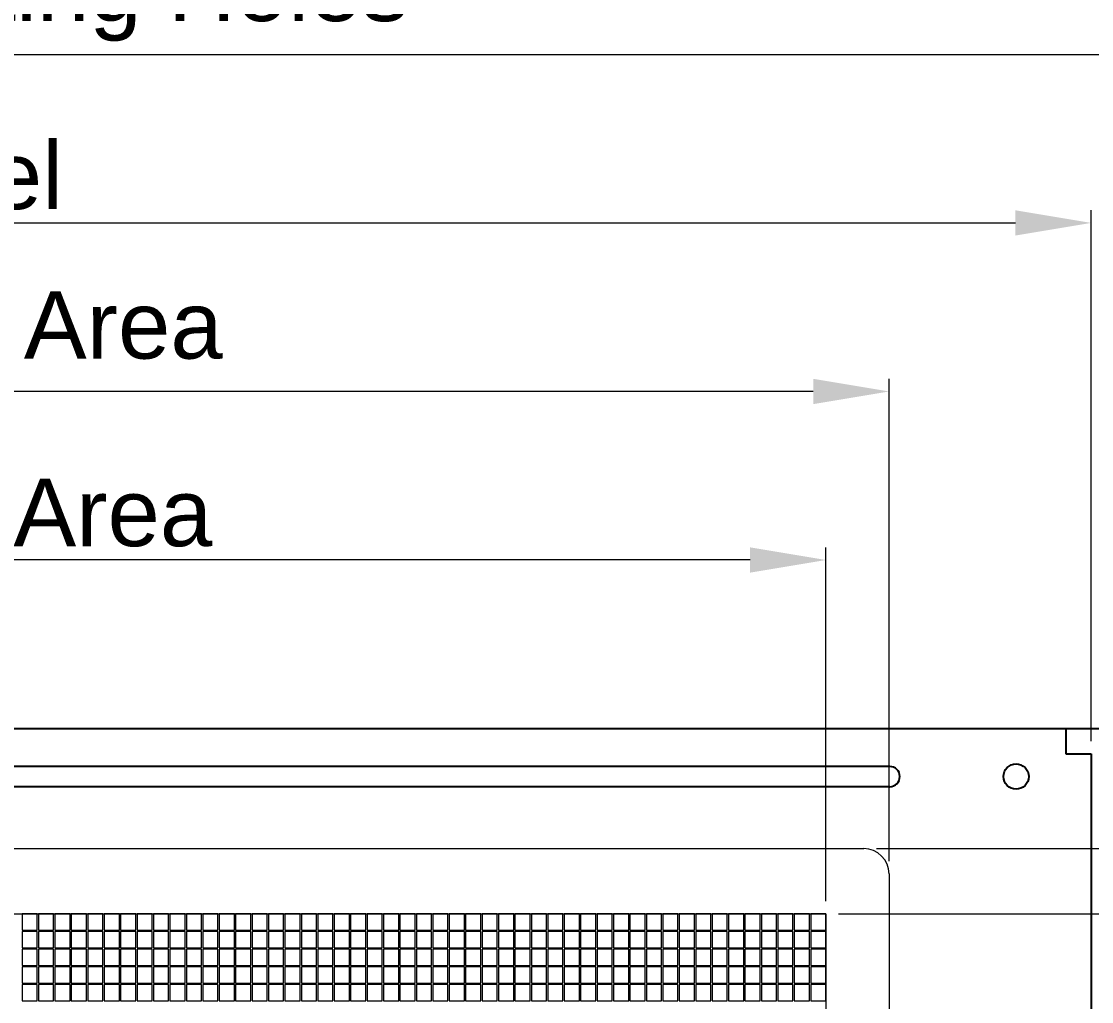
# Model space of a CAD drawing. Extents: x 365 to 1637, y -92 to 444.
# Drawn here: x 478.11 to 520.45, y 38.3 to 77.07 of the extents above; entities that cross this region are included whole.
import ezdxf

# ---------------------------------------------------------------- set-up
doc = ezdxf.new("R2010")
doc.units = 0
doc.layers.get('DEFPOINTS').update_dxf_attribs({"color": 252, "linetype": 'CONTINUOUS'})
for name, color, linetype, lineweight in [('-Dim_mm', 5, 'CONTINUOUS', 13), ('AA Detail', 6, 'CONTINUOUS', 20), ('ACTIVE_AREA', 6, 'CONTINUOUS', 0), ('BEZEL', 7, 'CONTINUOUS', 18), ('VIEW_AREA', 44, 'CONTINUOUS', 20)]:
    doc.layers.add(name, color=color, linetype=linetype, lineweight=lineweight)
doc.layers.add('BZL', color=7, linetype='CONTINUOUS')
doc.layers.add('PCB', color=94, linetype='CONTINUOUS')
doc.styles.add('STYLE1', font='arial.ttf')
doc.dimstyles.new('LO_mm', dxfattribs={"dimtxt": 2.6666, "dimasz": 3, "dimexe": 0.5, "dimexo": 0.5, "dimgap": 0.5, "dimtad": 1, "dimzin": 4, "dimdsep": 46, "dimtxsty": 'STYLE1', "dimcen": -2.5, "dimclrd": 256, "dimclre": 256, "dimclrt": 256, "dimadec": 0, "dimazin": 0, "dimtp": 0.5, "dimtm": 0.5, "dimtfac": 1, "dimtmove": 0, "dimatfit": 1, "dimfxl": 0, "dimtolj": 1, "dimtzin": 0, "dimlwd": -1, "dimlwe": -1, "dimarcsym": 0})

# ---------------------------------------------------------------- blocks, each defined once
blk = doc.blocks.new('va')
at = {"layer": 'VIEW_AREA'}
for p, q in [((453.829, 176.903), (534.779, 176.903)), ((535.779, 175.903), (535.779, 150.403))]:
    blk.add_line(p, q, dxfattribs=at)
blk.add_arc((534.779, 175.903), 1, 0, 90, dxfattribs=at)
blk = doc.blocks.new('bezel')
at = {"layer": 'BZL'}
for p, q in [((445.829, 181.653), (542.779, 181.653)), ((542.779, 181.653), (542.779, 180.653)), ((542.779, 180.653), (543.779, 180.653)), ((543.779, 180.653), (543.779, 145.653)), ((535.804, 180.153), (452.804, 180.153)), ((535.804, 179.353), (452.804, 179.353))]:
    blk.add_line(p, q, dxfattribs=at)
blk.add_circle((540.804, 179.753), 0.5, dxfattribs=at)
blk.add_arc((535.804, 179.753), 0.4, 270, 90, dxfattribs=at)
blk = doc.blocks.new('*D8')
at = {"layer": '-Dim_mm', "transparency": 16777216}
for p, q in [((569.792, 52.097), (569.792, 61.065)), ((556.958, 49.097), (570.292, 49.097)), ((569.792, 44.347), (569.792, 49.097)), ((511.933, 44.347), (570.292, 44.347)), ((569.792, 41.347), (569.792, 38.347))]:
    blk.add_line(p, q, dxfattribs=at)
for points in [[(569.292, 52.097), (570.292, 52.097), (569.792, 49.097)], [(569.292, 41.347), (570.292, 41.347), (569.792, 44.347)]]:
    blk.add_solid(points, dxfattribs=at)
at = {"layer": 'DEFPOINTS', "color": 0, "transparency": 16777216}
for p in [(556.458, 49.097), (569.792, 49.097), (511.433, 44.347)]:
    blk.add_point(p, dxfattribs=at)
at = {"layer": '-Dim_mm', "transparency": 16777216, "insert": (567.93, 58.081), "char_height": 2.6666, "attachment_point": 5, "rotation": 90, "style": 'STYLE1'}
blk.add_mtext('\\A1;4.8', dxfattribs=at)
blk = doc.blocks.new('*D9')
at = {"layer": '-Dim_mm', "transparency": 16777216}
for p, q in [((556.958, 49.097), (576.958, 49.097)), ((576.458, 44.772), (576.458, 46.097)), ((510.433, 41.772), (576.958, 41.772))]:
    blk.add_line(p, q, dxfattribs=at)
for points in [[(575.958, 46.097), (576.958, 46.097), (576.458, 49.097)], [(575.958, 44.772), (576.958, 44.772), (576.458, 41.772)]]:
    blk.add_solid(points, dxfattribs=at)
at = {"layer": 'DEFPOINTS', "color": 0, "transparency": 16777216}
for p in [(556.458, 49.097), (576.458, 49.097), (509.933, 41.772)]:
    blk.add_point(p, dxfattribs=at)
at = {"layer": '-Dim_mm', "transparency": 16777216, "insert": (574.596, 45.435), "char_height": 2.6666, "attachment_point": 5, "rotation": 90, "style": 'STYLE1'}
blk.add_mtext('\\A1;7.3', dxfattribs=at)
blk = doc.blocks.new('*D22')
at = {"layer": '-Dim_mm', "transparency": 16777216}
for p, q in [((431.983, 42.272), (431.983, 56.264)), ((509.933, 42.272), (509.933, 56.264)), ((506.933, 55.764), (434.983, 55.764))]:
    blk.add_line(p, q, dxfattribs=at)
for points in [[(434.983, 56.264), (434.983, 55.264), (431.983, 55.764)], [(506.933, 56.264), (506.933, 55.264), (509.933, 55.764)]]:
    blk.add_solid(points, dxfattribs=at)
at = {"layer": 'DEFPOINTS', "color": 0, "transparency": 16777216}
for p in [(431.983, 55.764), (431.983, 41.772), (509.933, 41.772)]:
    blk.add_point(p, dxfattribs=at)
at = {"layer": '-Dim_mm', "transparency": 16777216, "insert": (470.958, 57.625), "char_height": 2.6666, "attachment_point": 5, "style": 'STYLE1'}
blk.add_mtext('\\A1;77.95 Active Area', dxfattribs=at)
blk = doc.blocks.new('*D23')
at = {"layer": '-Dim_mm', "transparency": 16777216}
for p, q in [((429.483, 43.847), (429.483, 62.93)), ((512.433, 43.847), (512.433, 62.93)), ((509.433, 62.43), (432.483, 62.43))]:
    blk.add_line(p, q, dxfattribs=at)
for points in [[(432.483, 62.93), (432.483, 61.93), (429.483, 62.43)], [(509.433, 62.93), (509.433, 61.93), (512.433, 62.43)]]:
    blk.add_solid(points, dxfattribs=at)
at = {"layer": 'DEFPOINTS', "color": 0, "transparency": 16777216}
for p in [(429.483, 62.43), (429.483, 43.347), (512.433, 43.347)]:
    blk.add_point(p, dxfattribs=at)
at = {"layer": '-Dim_mm', "transparency": 16777216, "insert": (470.958, 64.661), "char_height": 2.6666, "attachment_point": 5, "style": 'STYLE1'}
blk.add_mtext('\\A1;83.0 Viewing Area', dxfattribs=at)
blk = doc.blocks.new('*D24')
at = {"layer": '-Dim_mm', "transparency": 16777216}
for p, q in [((421.483, 48.597), (421.483, 69.597)), ((520.433, 48.597), (520.433, 69.597)), ((424.483, 69.097), (517.433, 69.097))]:
    blk.add_line(p, q, dxfattribs=at)
for points in [[(424.483, 69.597), (424.483, 68.597), (421.483, 69.097)], [(517.433, 69.597), (517.433, 68.597), (520.433, 69.097)]]:
    blk.add_solid(points, dxfattribs=at)
at = {"layer": 'DEFPOINTS', "color": 0, "transparency": 16777216}
for p in [(520.433, 69.097), (421.483, 48.097), (520.433, 48.097)]:
    blk.add_point(p, dxfattribs=at)
at = {"layer": '-Dim_mm', "transparency": 16777216, "insert": (470.958, 70.958), "char_height": 2.6666, "attachment_point": 5, "style": 'STYLE1'}
blk.add_mtext('\\A1;99.0 Bezel', dxfattribs=at)
blk = doc.blocks.new('*D25')
at = {"layer": '-Dim_mm', "transparency": 16777216}
for p, q in [((417.958, 49.597), (417.958, 76.263)), ((523.958, 49.597), (523.958, 76.263)), ((420.958, 75.763), (520.958, 75.763))]:
    blk.add_line(p, q, dxfattribs=at)
for points in [[(420.958, 76.263), (420.958, 75.263), (417.958, 75.763)], [(520.958, 76.263), (520.958, 75.263), (523.958, 75.763)]]:
    blk.add_solid(points, dxfattribs=at)
at = {"layer": 'DEFPOINTS', "color": 0, "transparency": 16777216}
for p in [(523.958, 75.763), (417.958, 49.097), (523.958, 49.097)]:
    blk.add_point(p, dxfattribs=at)
at = {"layer": '-Dim_mm', "transparency": 16777216, "insert": (470.958, 78.011), "char_height": 2.6666, "attachment_point": 5, "style": 'STYLE1'}
blk.add_mtext('\\A1;106.0 PCB Mounting Holes', dxfattribs=at)
blk = doc.blocks.new('*D26')
at = {"layer": '-Dim_mm', "transparency": 16777216}
for p, q in [((414.458, 49.597), (414.458, 82.93)), ((556.458, 49.597), (556.458, 82.93)), ((417.458, 82.43), (553.458, 82.43))]:
    blk.add_line(p, q, dxfattribs=at)
for points in [[(417.458, 82.93), (417.458, 81.93), (414.458, 82.43)], [(553.458, 82.93), (553.458, 81.93), (556.458, 82.43)]]:
    blk.add_solid(points, dxfattribs=at)
at = {"layer": 'DEFPOINTS', "color": 0, "transparency": 16777216}
for p in [(556.458, 82.43), (414.458, 49.097), (556.458, 49.097)]:
    blk.add_point(p, dxfattribs=at)
at = {"layer": '-Dim_mm', "transparency": 16777216, "insert": (485.458, 84.679), "char_height": 2.6666, "attachment_point": 5, "style": 'STYLE1'}
blk.add_mtext('\\A1;142.0 Overall (PCB)', dxfattribs=at)

msp = doc.modelspace()

# ---------------------------------------------------------------- linework, layer by layer
at = {"layer": 'AA Detail'}
msp.add_lwpolyline([(431.983, 41.772), (509.933, 41.772), (509.933, 19.422), (431.983, 19.422)], close=True, dxfattribs=at)
at = {"layer": 'ACTIVE_AREA'}
for points in [[(478.133, 41.122), (478.733, 41.122), (478.733, 41.772), (478.133, 41.772)], [(478.783, 41.122), (479.383, 41.122), (479.383, 41.772), (478.783, 41.772)], [(479.433, 41.122), (480.033, 41.122), (480.033, 41.772), (479.433, 41.772)], [(480.083, 41.122), (480.683, 41.122), (480.683, 41.772), (480.083, 41.772)], [(480.733, 41.122), (481.333, 41.122), (481.333, 41.772), (480.733, 41.772)], [(481.383, 41.122), (481.983, 41.122), (481.983, 41.772), (481.383, 41.772)], [(482.033, 41.122), (482.633, 41.122), (482.633, 41.772), (482.033, 41.772)], [(482.683, 41.122), (483.283, 41.122), (483.283, 41.772), (482.683, 41.772)], [(483.333, 41.122), (483.933, 41.122), (483.933, 41.772), (483.333, 41.772)], [(483.983, 41.122), (484.583, 41.122), (484.583, 41.772), (483.983, 41.772)], [(484.633, 41.122), (485.233, 41.122), (485.233, 41.772), (484.633, 41.772)], [(485.283, 41.122), (485.883, 41.122), (485.883, 41.772), (485.283, 41.772)], [(485.933, 41.122), (486.533, 41.122), (486.533, 41.772), (485.933, 41.772)], [(486.583, 41.122), (487.183, 41.122), (487.183, 41.772), (486.583, 41.772)], [(487.233, 41.122), (487.833, 41.122), (487.833, 41.772), (487.233, 41.772)], [(487.883, 41.122), (488.483, 41.122), (488.483, 41.772), (487.883, 41.772)], [(488.533, 41.122), (489.133, 41.122), (489.133, 41.772), (488.533, 41.772)], [(489.183, 41.122), (489.783, 41.122), (489.783, 41.772), (489.183, 41.772)], [(489.833, 41.122), (490.433, 41.122), (490.433, 41.772), (489.833, 41.772)], [(490.483, 41.122), (491.083, 41.122), (491.083, 41.772), (490.483, 41.772)], [(491.133, 41.122), (491.733, 41.122), (491.733, 41.772), (491.133, 41.772)], [(491.783, 41.122), (492.383, 41.122), (492.383, 41.772), (491.783, 41.772)], [(492.433, 41.122), (493.033, 41.122), (493.033, 41.772), (492.433, 41.772)], [(493.083, 41.122), (493.683, 41.122), (493.683, 41.772), (493.083, 41.772)], [(493.733, 41.122), (494.333, 41.122), (494.333, 41.772), (493.733, 41.772)], [(494.383, 41.122), (494.983, 41.122), (494.983, 41.772), (494.383, 41.772)], [(495.033, 41.122), (495.633, 41.122), (495.633, 41.772), (495.033, 41.772)], [(495.683, 41.122), (496.283, 41.122), (496.283, 41.772), (495.683, 41.772)], [(496.333, 41.122), (496.933, 41.122), (496.933, 41.772), (496.333, 41.772)], [(496.983, 41.122), (497.583, 41.122), (497.583, 41.772), (496.983, 41.772)], [(497.633, 41.122), (498.233, 41.122), (498.233, 41.772), (497.633, 41.772)], [(498.283, 41.122), (498.883, 41.122), (498.883, 41.772), (498.283, 41.772)], [(498.933, 41.122), (499.533, 41.122), (499.533, 41.772), (498.933, 41.772)], [(499.583, 41.122), (500.183, 41.122), (500.183, 41.772), (499.583, 41.772)], [(500.233, 41.122), (500.833, 41.122), (500.833, 41.772), (500.233, 41.772)], [(500.883, 41.122), (501.483, 41.122), (501.483, 41.772), (500.883, 41.772)], [(501.533, 41.122), (502.133, 41.122), (502.133, 41.772), (501.533, 41.772)], [(502.183, 41.122), (502.783, 41.122), (502.783, 41.772), (502.183, 41.772)], [(502.833, 41.122), (503.433, 41.122), (503.433, 41.772), (502.833, 41.772)], [(503.483, 41.122), (504.083, 41.122), (504.083, 41.772), (503.483, 41.772)], [(504.133, 41.122), (504.733, 41.122), (504.733, 41.772), (504.133, 41.772)], [(504.783, 41.122), (505.383, 41.122), (505.383, 41.772), (504.783, 41.772)], [(505.433, 41.122), (506.033, 41.122), (506.033, 41.772), (505.433, 41.772)], [(506.083, 41.122), (506.683, 41.122), (506.683, 41.772), (506.083, 41.772)], [(506.733, 41.122), (507.333, 41.122), (507.333, 41.772), (506.733, 41.772)], [(507.383, 41.122), (507.983, 41.122), (507.983, 41.772), (507.383, 41.772)], [(508.033, 41.122), (508.633, 41.122), (508.633, 41.772), (508.033, 41.772)], [(508.683, 41.122), (509.283, 41.122), (509.283, 41.772), (508.683, 41.772)], [(509.333, 41.122), (509.933, 41.122), (509.933, 41.772), (509.333, 41.772)], [(478.133, 40.422), (478.733, 40.422), (478.733, 41.072), (478.133, 41.072)], [(478.783, 40.422), (479.383, 40.422), (479.383, 41.072), (478.783, 41.072)], [(479.433, 40.422), (480.033, 40.422), (480.033, 41.072), (479.433, 41.072)], [(480.083, 40.422), (480.683, 40.422), (480.683, 41.072), (480.083, 41.072)], [(480.733, 40.422), (481.333, 40.422), (481.333, 41.072), (480.733, 41.072)], [(481.383, 40.422), (481.983, 40.422), (481.983, 41.072), (481.383, 41.072)], [(482.033, 40.422), (482.633, 40.422), (482.633, 41.072), (482.033, 41.072)], [(482.683, 40.422), (483.283, 40.422), (483.283, 41.072), (482.683, 41.072)], [(483.333, 40.422), (483.933, 40.422), (483.933, 41.072), (483.333, 41.072)], [(483.983, 40.422), (484.583, 40.422), (484.583, 41.072), (483.983, 41.072)], [(484.633, 40.422), (485.233, 40.422), (485.233, 41.072), (484.633, 41.072)], [(485.283, 40.422), (485.883, 40.422), (485.883, 41.072), (485.283, 41.072)], [(485.933, 40.422), (486.533, 40.422), (486.533, 41.072), (485.933, 41.072)], [(486.583, 40.422), (487.183, 40.422), (487.183, 41.072), (486.583, 41.072)], [(487.233, 40.422), (487.833, 40.422), (487.833, 41.072), (487.233, 41.072)], [(487.883, 40.422), (488.483, 40.422), (488.483, 41.072), (487.883, 41.072)], [(488.533, 40.422), (489.133, 40.422), (489.133, 41.072), (488.533, 41.072)], [(489.183, 40.422), (489.783, 40.422), (489.783, 41.072), (489.183, 41.072)], [(489.833, 40.422), (490.433, 40.422), (490.433, 41.072), (489.833, 41.072)], [(490.483, 40.422), (491.083, 40.422), (491.083, 41.072), (490.483, 41.072)], [(491.133, 40.422), (491.733, 40.422), (491.733, 41.072), (491.133, 41.072)], [(491.783, 40.422), (492.383, 40.422), (492.383, 41.072), (491.783, 41.072)], [(492.433, 40.422), (493.033, 40.422), (493.033, 41.072), (492.433, 41.072)], [(493.083, 40.422), (493.683, 40.422), (493.683, 41.072), (493.083, 41.072)], [(493.733, 40.422), (494.333, 40.422), (494.333, 41.072), (493.733, 41.072)], [(494.383, 40.422), (494.983, 40.422), (494.983, 41.072), (494.383, 41.072)], [(495.033, 40.422), (495.633, 40.422), (495.633, 41.072), (495.033, 41.072)], [(495.683, 40.422), (496.283, 40.422), (496.283, 41.072), (495.683, 41.072)], [(496.333, 40.422), (496.933, 40.422), (496.933, 41.072), (496.333, 41.072)], [(496.983, 40.422), (497.583, 40.422), (497.583, 41.072), (496.983, 41.072)], [(497.633, 40.422), (498.233, 40.422), (498.233, 41.072), (497.633, 41.072)], [(498.283, 40.422), (498.883, 40.422), (498.883, 41.072), (498.283, 41.072)], [(498.933, 40.422), (499.533, 40.422), (499.533, 41.072), (498.933, 41.072)], [(499.583, 40.422), (500.183, 40.422), (500.183, 41.072), (499.583, 41.072)], [(500.233, 40.422), (500.833, 40.422), (500.833, 41.072), (500.233, 41.072)], [(500.883, 40.422), (501.483, 40.422), (501.483, 41.072), (500.883, 41.072)], [(501.533, 40.422), (502.133, 40.422), (502.133, 41.072), (501.533, 41.072)], [(502.183, 40.422), (502.783, 40.422), (502.783, 41.072), (502.183, 41.072)], [(502.833, 40.422), (503.433, 40.422), (503.433, 41.072), (502.833, 41.072)], [(503.483, 40.422), (504.083, 40.422), (504.083, 41.072), (503.483, 41.072)], [(504.133, 40.422), (504.733, 40.422), (504.733, 41.072), (504.133, 41.072)], [(504.783, 40.422), (505.383, 40.422), (505.383, 41.072), (504.783, 41.072)], [(505.433, 40.422), (506.033, 40.422), (506.033, 41.072), (505.433, 41.072)], [(506.083, 40.422), (506.683, 40.422), (506.683, 41.072), (506.083, 41.072)], [(506.733, 40.422), (507.333, 40.422), (507.333, 41.072), (506.733, 41.072)], [(507.383, 40.422), (507.983, 40.422), (507.983, 41.072), (507.383, 41.072)], [(508.033, 40.422), (508.633, 40.422), (508.633, 41.072), (508.033, 41.072)], [(508.683, 40.422), (509.283, 40.422), (509.283, 41.072), (508.683, 41.072)], [(509.333, 40.422), (509.933, 40.422), (509.933, 41.072), (509.333, 41.072)], [(478.133, 39.722), (478.733, 39.722), (478.733, 40.372), (478.133, 40.372)], [(478.783, 39.722), (479.383, 39.722), (479.383, 40.372), (478.783, 40.372)], [(479.433, 39.722), (480.033, 39.722), (480.033, 40.372), (479.433, 40.372)], [(480.083, 39.722), (480.683, 39.722), (480.683, 40.372), (480.083, 40.372)], [(480.733, 39.722), (481.333, 39.722), (481.333, 40.372), (480.733, 40.372)], [(481.383, 39.722), (481.983, 39.722), (481.983, 40.372), (481.383, 40.372)], [(482.033, 39.722), (482.633, 39.722), (482.633, 40.372), (482.033, 40.372)], [(482.683, 39.722), (483.283, 39.722), (483.283, 40.372), (482.683, 40.372)], [(483.333, 39.722), (483.933, 39.722), (483.933, 40.372), (483.333, 40.372)], [(483.983, 39.722), (484.583, 39.722), (484.583, 40.372), (483.983, 40.372)], [(484.633, 39.722), (485.233, 39.722), (485.233, 40.372), (484.633, 40.372)], [(485.283, 39.722), (485.883, 39.722), (485.883, 40.372), (485.283, 40.372)], [(485.933, 39.722), (486.533, 39.722), (486.533, 40.372), (485.933, 40.372)], [(486.583, 39.722), (487.183, 39.722), (487.183, 40.372), (486.583, 40.372)], [(487.233, 39.722), (487.833, 39.722), (487.833, 40.372), (487.233, 40.372)], [(487.883, 39.722), (488.483, 39.722), (488.483, 40.372), (487.883, 40.372)], [(488.533, 39.722), (489.133, 39.722), (489.133, 40.372), (488.533, 40.372)], [(489.183, 39.722), (489.783, 39.722), (489.783, 40.372), (489.183, 40.372)], [(489.833, 39.722), (490.433, 39.722), (490.433, 40.372), (489.833, 40.372)], [(490.483, 39.722), (491.083, 39.722), (491.083, 40.372), (490.483, 40.372)], [(491.133, 39.722), (491.733, 39.722), (491.733, 40.372), (491.133, 40.372)], [(491.783, 39.722), (492.383, 39.722), (492.383, 40.372), (491.783, 40.372)], [(492.433, 39.722), (493.033, 39.722), (493.033, 40.372), (492.433, 40.372)], [(493.083, 39.722), (493.683, 39.722), (493.683, 40.372), (493.083, 40.372)], [(493.733, 39.722), (494.333, 39.722), (494.333, 40.372), (493.733, 40.372)], [(494.383, 39.722), (494.983, 39.722), (494.983, 40.372), (494.383, 40.372)], [(495.033, 39.722), (495.633, 39.722), (495.633, 40.372), (495.033, 40.372)], [(495.683, 39.722), (496.283, 39.722), (496.283, 40.372), (495.683, 40.372)], [(496.333, 39.722), (496.933, 39.722), (496.933, 40.372), (496.333, 40.372)], [(496.983, 39.722), (497.583, 39.722), (497.583, 40.372), (496.983, 40.372)], [(497.633, 39.722), (498.233, 39.722), (498.233, 40.372), (497.633, 40.372)], [(498.283, 39.722), (498.883, 39.722), (498.883, 40.372), (498.283, 40.372)], [(498.933, 39.722), (499.533, 39.722), (499.533, 40.372), (498.933, 40.372)], [(499.583, 39.722), (500.183, 39.722), (500.183, 40.372), (499.583, 40.372)], [(500.233, 39.722), (500.833, 39.722), (500.833, 40.372), (500.233, 40.372)], [(500.883, 39.722), (501.483, 39.722), (501.483, 40.372), (500.883, 40.372)], [(501.533, 39.722), (502.133, 39.722), (502.133, 40.372), (501.533, 40.372)], [(502.183, 39.722), (502.783, 39.722), (502.783, 40.372), (502.183, 40.372)], [(502.833, 39.722), (503.433, 39.722), (503.433, 40.372), (502.833, 40.372)], [(503.483, 39.722), (504.083, 39.722), (504.083, 40.372), (503.483, 40.372)], [(504.133, 39.722), (504.733, 39.722), (504.733, 40.372), (504.133, 40.372)], [(504.783, 39.722), (505.383, 39.722), (505.383, 40.372), (504.783, 40.372)], [(505.433, 39.722), (506.033, 39.722), (506.033, 40.372), (505.433, 40.372)], [(506.083, 39.722), (506.683, 39.722), (506.683, 40.372), (506.083, 40.372)], [(506.733, 39.722), (507.333, 39.722), (507.333, 40.372), (506.733, 40.372)], [(507.383, 39.722), (507.983, 39.722), (507.983, 40.372), (507.383, 40.372)], [(508.033, 39.722), (508.633, 39.722), (508.633, 40.372), (508.033, 40.372)], [(508.683, 39.722), (509.283, 39.722), (509.283, 40.372), (508.683, 40.372)], [(509.333, 39.722), (509.933, 39.722), (509.933, 40.372), (509.333, 40.372)], [(478.133, 39.022), (478.733, 39.022), (478.733, 39.672), (478.133, 39.672)], [(478.783, 39.022), (479.383, 39.022), (479.383, 39.672), (478.783, 39.672)], [(479.433, 39.022), (480.033, 39.022), (480.033, 39.672), (479.433, 39.672)], [(480.083, 39.022), (480.683, 39.022), (480.683, 39.672), (480.083, 39.672)], [(480.733, 39.022), (481.333, 39.022), (481.333, 39.672), (480.733, 39.672)], [(481.383, 39.022), (481.983, 39.022), (481.983, 39.672), (481.383, 39.672)], [(482.033, 39.022), (482.633, 39.022), (482.633, 39.672), (482.033, 39.672)], [(482.683, 39.022), (483.283, 39.022), (483.283, 39.672), (482.683, 39.672)], [(483.333, 39.022), (483.933, 39.022), (483.933, 39.672), (483.333, 39.672)], [(483.983, 39.022), (484.583, 39.022), (484.583, 39.672), (483.983, 39.672)], [(484.633, 39.022), (485.233, 39.022), (485.233, 39.672), (484.633, 39.672)], [(485.283, 39.022), (485.883, 39.022), (485.883, 39.672), (485.283, 39.672)], [(485.933, 39.022), (486.533, 39.022), (486.533, 39.672), (485.933, 39.672)], [(486.583, 39.022), (487.183, 39.022), (487.183, 39.672), (486.583, 39.672)], [(487.233, 39.022), (487.833, 39.022), (487.833, 39.672), (487.233, 39.672)], [(487.883, 39.022), (488.483, 39.022), (488.483, 39.672), (487.883, 39.672)], [(488.533, 39.022), (489.133, 39.022), (489.133, 39.672), (488.533, 39.672)], [(489.183, 39.022), (489.783, 39.022), (489.783, 39.672), (489.183, 39.672)], [(489.833, 39.022), (490.433, 39.022), (490.433, 39.672), (489.833, 39.672)], [(490.483, 39.022), (491.083, 39.022), (491.083, 39.672), (490.483, 39.672)], [(491.133, 39.022), (491.733, 39.022), (491.733, 39.672), (491.133, 39.672)], [(491.783, 39.022), (492.383, 39.022), (492.383, 39.672), (491.783, 39.672)], [(492.433, 39.022), (493.033, 39.022), (493.033, 39.672), (492.433, 39.672)], [(493.083, 39.022), (493.683, 39.022), (493.683, 39.672), (493.083, 39.672)], [(493.733, 39.022), (494.333, 39.022), (494.333, 39.672), (493.733, 39.672)], [(494.383, 39.022), (494.983, 39.022), (494.983, 39.672), (494.383, 39.672)], [(495.033, 39.022), (495.633, 39.022), (495.633, 39.672), (495.033, 39.672)], [(495.683, 39.022), (496.283, 39.022), (496.283, 39.672), (495.683, 39.672)], [(496.333, 39.022), (496.933, 39.022), (496.933, 39.672), (496.333, 39.672)], [(496.983, 39.022), (497.583, 39.022), (497.583, 39.672), (496.983, 39.672)], [(497.633, 39.022), (498.233, 39.022), (498.233, 39.672), (497.633, 39.672)], [(498.283, 39.022), (498.883, 39.022), (498.883, 39.672), (498.283, 39.672)], [(498.933, 39.022), (499.533, 39.022), (499.533, 39.672), (498.933, 39.672)], [(499.583, 39.022), (500.183, 39.022), (500.183, 39.672), (499.583, 39.672)], [(500.233, 39.022), (500.833, 39.022), (500.833, 39.672), (500.233, 39.672)], [(500.883, 39.022), (501.483, 39.022), (501.483, 39.672), (500.883, 39.672)], [(501.533, 39.022), (502.133, 39.022), (502.133, 39.672), (501.533, 39.672)], [(502.183, 39.022), (502.783, 39.022), (502.783, 39.672), (502.183, 39.672)], [(502.833, 39.022), (503.433, 39.022), (503.433, 39.672), (502.833, 39.672)], [(503.483, 39.022), (504.083, 39.022), (504.083, 39.672), (503.483, 39.672)], [(504.133, 39.022), (504.733, 39.022), (504.733, 39.672), (504.133, 39.672)], [(504.783, 39.022), (505.383, 39.022), (505.383, 39.672), (504.783, 39.672)], [(505.433, 39.022), (506.033, 39.022), (506.033, 39.672), (505.433, 39.672)], [(506.083, 39.022), (506.683, 39.022), (506.683, 39.672), (506.083, 39.672)], [(506.733, 39.022), (507.333, 39.022), (507.333, 39.672), (506.733, 39.672)], [(507.383, 39.022), (507.983, 39.022), (507.983, 39.672), (507.383, 39.672)], [(508.033, 39.022), (508.633, 39.022), (508.633, 39.672), (508.033, 39.672)], [(508.683, 39.022), (509.283, 39.022), (509.283, 39.672), (508.683, 39.672)], [(509.333, 39.022), (509.933, 39.022), (509.933, 39.672), (509.333, 39.672)], [(478.133, 38.322), (478.733, 38.322), (478.733, 38.972), (478.133, 38.972)], [(478.783, 38.322), (479.383, 38.322), (479.383, 38.972), (478.783, 38.972)], [(479.433, 38.322), (480.033, 38.322), (480.033, 38.972), (479.433, 38.972)], [(480.083, 38.322), (480.683, 38.322), (480.683, 38.972), (480.083, 38.972)], [(480.733, 38.322), (481.333, 38.322), (481.333, 38.972), (480.733, 38.972)], [(481.383, 38.322), (481.983, 38.322), (481.983, 38.972), (481.383, 38.972)], [(482.033, 38.322), (482.633, 38.322), (482.633, 38.972), (482.033, 38.972)], [(482.683, 38.322), (483.283, 38.322), (483.283, 38.972), (482.683, 38.972)], [(483.333, 38.322), (483.933, 38.322), (483.933, 38.972), (483.333, 38.972)], [(483.983, 38.322), (484.583, 38.322), (484.583, 38.972), (483.983, 38.972)], [(484.633, 38.322), (485.233, 38.322), (485.233, 38.972), (484.633, 38.972)], [(485.283, 38.322), (485.883, 38.322), (485.883, 38.972), (485.283, 38.972)], [(485.933, 38.322), (486.533, 38.322), (486.533, 38.972), (485.933, 38.972)], [(486.583, 38.322), (487.183, 38.322), (487.183, 38.972), (486.583, 38.972)], [(487.233, 38.322), (487.833, 38.322), (487.833, 38.972), (487.233, 38.972)], [(487.883, 38.322), (488.483, 38.322), (488.483, 38.972), (487.883, 38.972)], [(488.533, 38.322), (489.133, 38.322), (489.133, 38.972), (488.533, 38.972)], [(489.183, 38.322), (489.783, 38.322), (489.783, 38.972), (489.183, 38.972)], [(489.833, 38.322), (490.433, 38.322), (490.433, 38.972), (489.833, 38.972)], [(490.483, 38.322), (491.083, 38.322), (491.083, 38.972), (490.483, 38.972)], [(491.133, 38.322), (491.733, 38.322), (491.733, 38.972), (491.133, 38.972)], [(491.783, 38.322), (492.383, 38.322), (492.383, 38.972), (491.783, 38.972)], [(492.433, 38.322), (493.033, 38.322), (493.033, 38.972), (492.433, 38.972)], [(493.083, 38.322), (493.683, 38.322), (493.683, 38.972), (493.083, 38.972)], [(493.733, 38.322), (494.333, 38.322), (494.333, 38.972), (493.733, 38.972)], [(494.383, 38.322), (494.983, 38.322), (494.983, 38.972), (494.383, 38.972)], [(495.033, 38.322), (495.633, 38.322), (495.633, 38.972), (495.033, 38.972)], [(495.683, 38.322), (496.283, 38.322), (496.283, 38.972), (495.683, 38.972)], [(496.333, 38.322), (496.933, 38.322), (496.933, 38.972), (496.333, 38.972)], [(496.983, 38.322), (497.583, 38.322), (497.583, 38.972), (496.983, 38.972)], [(497.633, 38.322), (498.233, 38.322), (498.233, 38.972), (497.633, 38.972)], [(498.283, 38.322), (498.883, 38.322), (498.883, 38.972), (498.283, 38.972)], [(498.933, 38.322), (499.533, 38.322), (499.533, 38.972), (498.933, 38.972)], [(499.583, 38.322), (500.183, 38.322), (500.183, 38.972), (499.583, 38.972)], [(500.233, 38.322), (500.833, 38.322), (500.833, 38.972), (500.233, 38.972)], [(500.883, 38.322), (501.483, 38.322), (501.483, 38.972), (500.883, 38.972)], [(501.533, 38.322), (502.133, 38.322), (502.133, 38.972), (501.533, 38.972)], [(502.183, 38.322), (502.783, 38.322), (502.783, 38.972), (502.183, 38.972)], [(502.833, 38.322), (503.433, 38.322), (503.433, 38.972), (502.833, 38.972)], [(503.483, 38.322), (504.083, 38.322), (504.083, 38.972), (503.483, 38.972)], [(504.133, 38.322), (504.733, 38.322), (504.733, 38.972), (504.133, 38.972)], [(504.783, 38.322), (505.383, 38.322), (505.383, 38.972), (504.783, 38.972)], [(505.433, 38.322), (506.033, 38.322), (506.033, 38.972), (505.433, 38.972)], [(506.083, 38.322), (506.683, 38.322), (506.683, 38.972), (506.083, 38.972)], [(506.733, 38.322), (507.333, 38.322), (507.333, 38.972), (506.733, 38.972)], [(507.383, 38.322), (507.983, 38.322), (507.983, 38.972), (507.383, 38.972)], [(508.033, 38.322), (508.633, 38.322), (508.633, 38.972), (508.033, 38.972)], [(508.683, 38.322), (509.283, 38.322), (509.283, 38.972), (508.683, 38.972)], [(509.333, 38.322), (509.933, 38.322), (509.933, 38.972), (509.333, 38.972)]]:
    msp.add_lwpolyline(points, close=True, dxfattribs=at)
at = {"layer": 'PCB'}
msp.add_line((414.458, 49.097), (556.458, 49.097), dxfattribs=at)

# ---------------------------------------------------------------- block references
at = {"layer": '-Dim_mm'}
msp.add_blockref('va', (-23.346, -132.556), dxfattribs=at)
at = {"layer": 'BEZEL'}
msp.add_blockref('bezel', (-23.346, -132.556), dxfattribs=at)

# ---------------------------------------------------------------- dimensions: what is measured, and where the dimension line sits
at = {"layer": '-Dim_mm'}
for base, p1, p2, text, override, picture, middle in [((556.458, 82.43), (414.458, 49.097), (556.458, 49.097), '<> Overall (PCB)', {"dimdec": 1}, '*D26', (485.458, 84.679)), ((523.958, 75.763), (417.958, 49.097), (523.958, 49.097), '<> PCB Mounting Holes', {"dimdec": 1}, '*D25', (470.958, 78.011)), ((520.433210052, 69.096842684), (421.483210052, 48.097042684), (520.433210052, 48.097042684), '<> Bezel', {"dimdec": 1}, '*D24', (470.958210052, 70.958336613)), ((429.483210052, 62.430242684), (512.433210052, 43.347042684), (429.483210052, 43.347042684), '<> Viewing Area', {"dimdec": 1}, '*D23', (470.958210052, 64.660986136)), ((431.983, 55.764), (509.933, 41.772), (431.983, 41.772), '<> Active Area', {"dimdec": 2}, '*D22', (470.958, 57.625))]:
    dim = msp.add_linear_dim(base=base, p1=p1, p2=p2, text=text, dimstyle='LO_mm', override=override, dxfattribs=at)
    dim.commit()
    dim.dimension.update_dxf_attribs({"geometry": picture, "text_midpoint": middle})
for base, p1, p2, picture, middle in [((569.791610052, 49.097042684), (511.433210052, 44.347042684), (556.458210052, 49.097042684), '*D8', (567.930116123, 58.080836886)), ((576.458, 49.097), (509.933, 41.772), (556.458, 49.097), '*D9', (574.596, 45.435))]:
    dim = msp.add_linear_dim(base=base, p1=p1, p2=p2, angle=90, dimstyle='LO_mm', override={"dimdec": 1}, dxfattribs=at)
    dim.commit()
    dim.dimension.update_dxf_attribs({"geometry": picture, "text_midpoint": middle})

doc.saveas('drawing.dxf')
